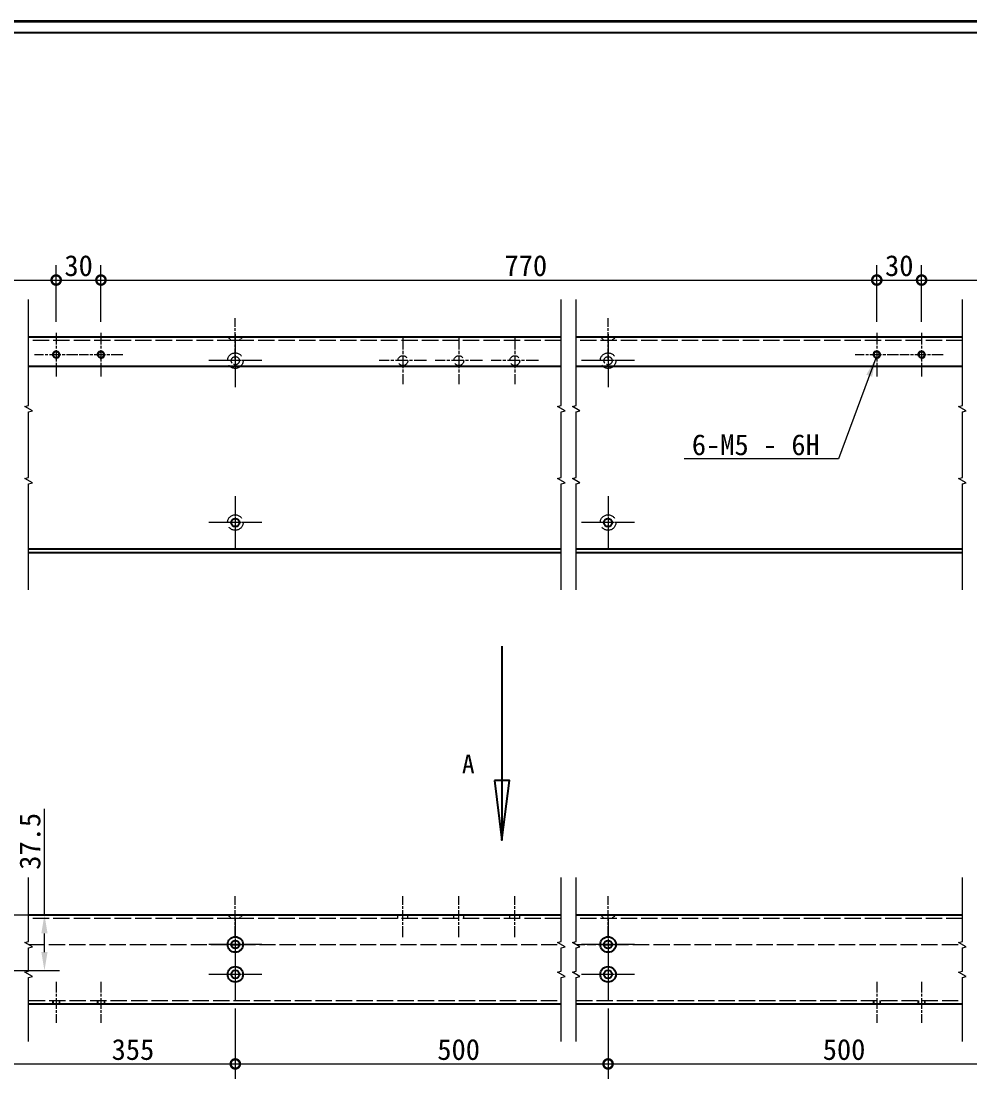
# Model space of a CAD drawing. Header units: millimetres. Extents: x 30 to 2073, y 27 to 1458.
# Drawn here: x 649 to 1284, y 749 to 1458 of the extents above; entities that cross this region are included whole.
import ezdxf

# ---------------------------------------------------------------- set-up
doc = ezdxf.new("R2010")
doc.units = ezdxf.units.MM
doc.header["$LTSCALE"] = 5
doc.linetypes.add('CHAIN', pattern=[0.3543, 0.2362, -0.0295, 0.0591, -0.0295])
doc.linetypes.add('DASHED', pattern=[0.2067, 0.1654, -0.0413])
for name, color, linetype, lineweight, true_color in [('中心标记 (ISO)', 1, 'CHAIN', 18, 0xff0000), ('中心线 (ISO)', 1, 'CHAIN', 18, 0xff0000), ('剖切线 (ISO)', 7, 'CHAIN', 25, 0x008000), ('尺寸 (ISO)', 7, 'Continuous', 18, 0x008000), ('折线 (ISO)', 7, 'Continuous', 18, 0x008000), ('符号 (ISO)', 7, 'Continuous', 18, 0x008000), ('隐藏 (ISO)', 5, 'DASHED', 18, 0x0000ff)]:
    doc.layers.add(name, color=color, linetype=linetype, lineweight=lineweight, true_color=true_color)
for name, color, linetype, lineweight in [('可见 (ISO)', 7, 'Continuous', 25), ('可见窄的 (ISO)', 7, 'Continuous', 18), ('图框 (ISO)', 7, 'Continuous', 35)]:
    doc.layers.add(name, color=color, linetype=linetype, lineweight=lineweight)
doc.styles.add('HZ_33', font='simfang.ttf')
doc.styles.add('文本样式74', font='SimSun.ttf')
doc.styles.add('最新国标', font='simfang.ttf')
doc.dimstyles.new('默认 (GB)', dxfattribs={"dimscale": 5, "dimtxt": 2.8, "dimasz": 2.5, "dimexe": 2, "dimexo": 1.5, "dimgap": 0.5, "dimtad": 1, "dimtoh": 1, "dimdsep": 46, "dimtxsty": '最新国标', "dimcen": 0.09, "dimdle": 10, "dimclrd": 256, "dimclre": 256, "dimclrt": 256, "dimaunit": 1, "dimadec": 3, "dimazin": 2, "dimtfac": 0.535714, "dimtdec": 3, "dimtmove": 0, "dimatfit": 3, "dimfxl": 0, "dimtolj": 1, "dimlwd": -1, "dimlwe": -1, "dimarcsym": 0})
doc.dimstyles.new('默认 (GB)$7', dxfattribs={"dimscale": 5, "dimtxt": 2.8, "dimasz": 2.5, "dimexe": 2, "dimexo": 1.5, "dimgap": 0.5, "dimtad": 1, "dimtoh": 1, "dimdsep": 46, "dimtxsty": '最新国标', "dimcen": 0.09, "dimdle": 10, "dimclrd": 256, "dimclre": 256, "dimclrt": 256, "dimaunit": 1, "dimadec": 3, "dimazin": 2, "dimtfac": 0.535714, "dimtdec": 3, "dimtmove": 0, "dimatfit": 3, "dimfxl": 0, "dimtolj": 1, "dimlwd": -1, "dimlwe": -1, "dimarcsym": 0})

# ---------------------------------------------------------------- blocks, each defined once
blk = doc.blocks.new('图框 最新国标')
at = {"layer": '图框 (ISO)'}
blk.add_line((6, 291.5), (414.5, 291.5), dxfattribs=at)
at = {"layer": '图框 (ISO)', "color": 7, "linetype": 'Continuous', "lineweight": 25}
blk.add_line((18, 290), (413, 290), dxfattribs=at)
blk.add_line((18, 290), (413, 290), dxfattribs=at)
at = {"layer": '图框 (ISO)', "style": '文本样式74'}
blk.add_attdef('零件代号_001', (42.7, 287.25), '', height=2.5, rotation=180, dxfattribs=at)
blk = doc.blocks.new('_DotSmall')
at = {"color": 0, "linetype": 'ByBlock', "const_width": 0.5}
blk.add_lwpolyline([(-0.0625, 0, 1), (0.0625, 0, 1)], format="xyb", close=True, dxfattribs=at)
blk = doc.blocks.new('*D13')
at = {"layer": 'Defpoints', "color": 0, "transparency": 16777216}
for p in [(672.42, 1283.99), (423.66, 1250.79), (672.42, 1248.55)]:
    blk.add_point(p, dxfattribs=at)
at = {"layer": '尺寸 (ISO)', "color": 116, "true_color": 0x00803f, "transparency": 16777216}
for p, q in [((423.66, 1258.29), (423.66, 1293.99)), ((672.42, 1256.05), (672.42, 1293.99)), ((423.66, 1283.99), (672.42, 1283.99))]:
    blk.add_line(p, q, dxfattribs=at)
at = {"layer": '尺寸 (ISO)', "color": 116, "true_color": 0x00803f, "transparency": 16777216, "xscale": 12.5, "yscale": 12.5, "zscale": 12.5, "rotation": 180}
blk.add_blockref('_DotSmall', (423.66, 1283.99), dxfattribs=at)
at = {"layer": '尺寸 (ISO)', "color": 116, "true_color": 0x00803f, "transparency": 16777216, "xscale": 12.5, "yscale": 12.5, "zscale": 12.5}
blk.add_blockref('_DotSmall', (672.42, 1283.99), dxfattribs=at)
at = {"layer": '尺寸 (ISO)', "transparency": 16777216, "insert": (571.35, 1293.57), "char_height": 14, "attachment_point": 5, "style": '最新国标'}
blk.add_mtext('\\A1;420', dxfattribs=at)
blk = doc.blocks.new('*D14')
at = {"layer": 'Defpoints', "color": 0, "transparency": 16777216}
for p in [(702.42, 1283.99), (672.42, 1248.55), (702.42, 1248.55)]:
    blk.add_point(p, dxfattribs=at)
at = {"layer": '尺寸 (ISO)', "color": 116, "true_color": 0x00803f, "transparency": 16777216}
for p, q in [((672.42, 1256.05), (672.42, 1293.99)), ((702.42, 1256.05), (702.42, 1293.99)), ((672.42, 1283.99), (702.42, 1283.99))]:
    blk.add_line(p, q, dxfattribs=at)
at = {"layer": '尺寸 (ISO)', "color": 116, "true_color": 0x00803f, "transparency": 16777216, "xscale": 12.5, "yscale": 12.5, "zscale": 12.5}
blk.add_blockref('_DotSmall', (672.42, 1283.99), dxfattribs=at)
at = {"layer": '尺寸 (ISO)', "color": 116, "true_color": 0x00803f, "transparency": 16777216, "xscale": 12.5, "yscale": 12.5, "zscale": 12.5, "rotation": 180}
blk.add_blockref('_DotSmall', (702.42, 1283.99), dxfattribs=at)
at = {"layer": '尺寸 (ISO)', "transparency": 16777216, "insert": (687.47, 1293.57), "char_height": 14, "attachment_point": 5, "style": '最新国标'}
blk.add_mtext('\\A1;30', dxfattribs=at)
blk = doc.blocks.new('*D15')
at = {"layer": 'Defpoints', "color": 0, "transparency": 16777216}
for p in [(1222.14, 1283.99), (702.42, 1248.55), (1222.14, 1248.55)]:
    blk.add_point(p, dxfattribs=at)
at = {"layer": '尺寸 (ISO)', "color": 116, "true_color": 0x00803f, "transparency": 16777216}
for p, q in [((702.42, 1256.05), (702.42, 1293.99)), ((1222.14, 1256.05), (1222.14, 1293.99)), ((702.42, 1283.99), (1222.14, 1283.99))]:
    blk.add_line(p, q, dxfattribs=at)
at = {"layer": '尺寸 (ISO)', "color": 116, "true_color": 0x00803f, "transparency": 16777216, "xscale": 12.5, "yscale": 12.5, "zscale": 12.5, "rotation": 180}
blk.add_blockref('_DotSmall', (702.42, 1283.99), dxfattribs=at)
at = {"layer": '尺寸 (ISO)', "color": 116, "true_color": 0x00803f, "transparency": 16777216, "xscale": 12.5, "yscale": 12.5, "zscale": 12.5}
blk.add_blockref('_DotSmall', (1222.14, 1283.99), dxfattribs=at)
at = {"layer": '尺寸 (ISO)', "transparency": 16777216, "insert": (987.04, 1293.57), "char_height": 14, "attachment_point": 5, "style": '最新国标'}
blk.add_mtext('\\A1;770', dxfattribs=at)
blk = doc.blocks.new('*D16')
at = {"layer": 'Defpoints', "color": 0, "transparency": 16777216}
for p in [(1252.14, 1283.99), (1222.14, 1248.55), (1252.14, 1248.55)]:
    blk.add_point(p, dxfattribs=at)
at = {"layer": '尺寸 (ISO)', "color": 116, "true_color": 0x00803f, "transparency": 16777216}
for p, q in [((1222.14, 1256.05), (1222.14, 1293.99)), ((1252.14, 1256.05), (1252.14, 1293.99)), ((1222.14, 1283.99), (1252.14, 1283.99))]:
    blk.add_line(p, q, dxfattribs=at)
at = {"layer": '尺寸 (ISO)', "color": 116, "true_color": 0x00803f, "transparency": 16777216, "xscale": 12.5, "yscale": 12.5, "zscale": 12.5}
blk.add_blockref('_DotSmall', (1222.14, 1283.99), dxfattribs=at)
at = {"layer": '尺寸 (ISO)', "color": 116, "true_color": 0x00803f, "transparency": 16777216, "xscale": 12.5, "yscale": 12.5, "zscale": 12.5, "rotation": 180}
blk.add_blockref('_DotSmall', (1252.14, 1283.99), dxfattribs=at)
at = {"layer": '尺寸 (ISO)', "transparency": 16777216, "insert": (1237.19, 1293.57), "char_height": 14, "attachment_point": 5, "style": '最新国标'}
blk.add_mtext('\\A1;30', dxfattribs=at)
blk = doc.blocks.new('*D17')
at = {"layer": 'Defpoints', "color": 0, "transparency": 16777216}
for p in [(1396.47, 1283.99), (1252.14, 1248.55), (1396.47, 1250.79)]:
    blk.add_point(p, dxfattribs=at)
at = {"layer": '尺寸 (ISO)', "color": 116, "true_color": 0x00803f, "transparency": 16777216}
for p, q in [((1252.14, 1256.05), (1252.14, 1293.99)), ((1396.47, 1258.29), (1396.47, 1293.99)), ((1252.14, 1283.99), (1396.47, 1283.99))]:
    blk.add_line(p, q, dxfattribs=at)
at = {"layer": '尺寸 (ISO)', "color": 116, "true_color": 0x00803f, "transparency": 16777216, "xscale": 12.5, "yscale": 12.5, "zscale": 12.5, "rotation": 180}
blk.add_blockref('_DotSmall', (1252.14, 1283.99), dxfattribs=at)
at = {"layer": '尺寸 (ISO)', "color": 116, "true_color": 0x00803f, "transparency": 16777216, "xscale": 12.5, "yscale": 12.5, "zscale": 12.5}
blk.add_blockref('_DotSmall', (1396.47, 1283.99), dxfattribs=at)
at = {"layer": '尺寸 (ISO)', "transparency": 16777216, "insert": (1349.17, 1293.57), "char_height": 14, "attachment_point": 5, "style": '最新国标'}
blk.add_mtext('\\A1;366', dxfattribs=at)
blk = doc.blocks.new('*D28')
at = {"layer": 'Defpoints', "color": 0, "transparency": 16777216}
for p in [(608.66, 805.94), (792.42, 803.44), (792.42, 758.69)]:
    blk.add_point(p, dxfattribs=at)
at = {"layer": '尺寸 (ISO)', "color": 116, "true_color": 0x00803f, "transparency": 16777216}
for p, q in [((608.66, 798.44), (608.66, 748.69)), ((792.42, 795.94), (792.42, 748.69)), ((608.66, 758.69), (792.42, 758.69))]:
    blk.add_line(p, q, dxfattribs=at)
at = {"layer": '尺寸 (ISO)', "color": 116, "true_color": 0x00803f, "transparency": 16777216, "xscale": 12.5, "yscale": 12.5, "zscale": 12.5, "rotation": 180}
blk.add_blockref('_DotSmall', (608.66, 758.69), dxfattribs=at)
at = {"layer": '尺寸 (ISO)', "color": 116, "true_color": 0x00803f, "transparency": 16777216, "xscale": 12.5, "yscale": 12.5, "zscale": 12.5}
blk.add_blockref('_DotSmall', (792.42, 758.69), dxfattribs=at)
at = {"layer": '尺寸 (ISO)', "transparency": 16777216, "insert": (723.85, 768.27), "char_height": 14, "attachment_point": 5, "style": '最新国标'}
blk.add_mtext('\\A1;355', dxfattribs=at)
blk = doc.blocks.new('*D29')
at = {"layer": 'Defpoints', "color": 0, "transparency": 16777216}
for p in [(792.42, 803.44), (1042.14, 803.44), (1042.14, 758.69)]:
    blk.add_point(p, dxfattribs=at)
at = {"layer": '尺寸 (ISO)', "color": 116, "true_color": 0x00803f, "transparency": 16777216}
for p, q in [((792.42, 795.94), (792.42, 748.69)), ((1042.14, 795.94), (1042.14, 748.69)), ((792.42, 758.69), (1042.14, 758.69))]:
    blk.add_line(p, q, dxfattribs=at)
at = {"layer": '尺寸 (ISO)', "color": 116, "true_color": 0x00803f, "transparency": 16777216, "xscale": 12.5, "yscale": 12.5, "zscale": 12.5, "rotation": 180}
blk.add_blockref('_DotSmall', (792.42, 758.69), dxfattribs=at)
at = {"layer": '尺寸 (ISO)', "color": 116, "true_color": 0x00803f, "transparency": 16777216, "xscale": 12.5, "yscale": 12.5, "zscale": 12.5}
blk.add_blockref('_DotSmall', (1042.14, 758.69), dxfattribs=at)
at = {"layer": '尺寸 (ISO)', "transparency": 16777216, "insert": (942.04, 768.27), "char_height": 14, "attachment_point": 5, "style": '最新国标'}
blk.add_mtext('\\A1;500', dxfattribs=at)
blk = doc.blocks.new('*D30')
at = {"layer": 'Defpoints', "color": 0, "transparency": 16777216}
for p in [(1042.14, 803.44), (1320.47, 803.44), (1320.47, 758.69)]:
    blk.add_point(p, dxfattribs=at)
at = {"layer": '尺寸 (ISO)', "color": 116, "true_color": 0x00803f, "transparency": 16777216}
for p, q in [((1042.14, 795.94), (1042.14, 748.69)), ((1320.47, 795.94), (1320.47, 748.69)), ((1042.14, 758.69), (1320.47, 758.69))]:
    blk.add_line(p, q, dxfattribs=at)
at = {"layer": '尺寸 (ISO)', "color": 116, "true_color": 0x00803f, "transparency": 16777216, "xscale": 12.5, "yscale": 12.5, "zscale": 12.5, "rotation": 180}
blk.add_blockref('_DotSmall', (1042.14, 758.69), dxfattribs=at)
at = {"layer": '尺寸 (ISO)', "color": 116, "true_color": 0x00803f, "transparency": 16777216, "xscale": 12.5, "yscale": 12.5, "zscale": 12.5}
blk.add_blockref('_DotSmall', (1320.47, 758.69), dxfattribs=at)
at = {"layer": '尺寸 (ISO)', "transparency": 16777216, "insert": (1200.22, 768.27), "char_height": 14, "attachment_point": 5, "style": '最新国标'}
blk.add_mtext('\\A1;500', dxfattribs=at)
blk = doc.blocks.new('*D34')
at = {"layer": 'Defpoints', "color": 0, "transparency": 16777216}
for p in [(618.66, 858.69), (623.91, 821.19), (664.58, 821.19)]:
    blk.add_point(p, dxfattribs=at)
at = {"layer": '尺寸 (ISO)', "color": 116, "true_color": 0x00803f, "transparency": 16777216}
for p, q in [((664.58, 858.69), (664.58, 929.59)), ((626.16, 858.69), (674.58, 858.69)), ((664.58, 833.69), (664.58, 846.19)), ((631.41, 821.19), (674.58, 821.19))]:
    blk.add_line(p, q, dxfattribs=at)
for points in [[(662.49, 846.19), (666.66, 846.19), (664.58, 858.69)], [(662.49, 833.69), (666.66, 833.69), (664.58, 821.19)]]:
    blk.add_solid(points, dxfattribs=at)
at = {"layer": '尺寸 (ISO)', "transparency": 16777216, "insert": (654.96, 907.85), "char_height": 14, "attachment_point": 5, "rotation": 90, "style": '最新国标'}
blk.add_mtext('\\A1;37.5', dxfattribs=at)
blk = doc.blocks.new('二维转换剖视图0')
at = {"layer": '剖切线 (ISO)', "linetype": 'Continuous'}
for p, q in [((194.2, 207.74), (194.2, 189.74)), ((193.2, 189.74), (194.2, 181.74)), ((195.2, 189.74), (193.2, 189.74)), ((194.2, 189.74), (194.2, 181.74)), ((194.2, 181.74), (195.2, 189.74))]:
    blk.add_line(p, q, dxfattribs=at)
at = {"layer": '剖切线 (ISO)', "linetype": 'Continuous', "flags": 128}
blk.add_lwpolyline([(193.2, 189.74), (194.2, 181.74), (195.2, 189.74), (193.2, 189.74)], dxfattribs=at)
at = {"layer": '剖切线 (ISO)'}
blk.add_solid([(193.2, 189.74), (194.2, 181.74), (195.2, 189.74), (193.2, 189.74)], dxfattribs=at)
at = {"layer": '剖切线 (ISO)', "insert": (188.85, 190.68), "char_height": 2.5, "attachment_point": 7, "style": 'HZ_33'}
blk.add_mtext('A', dxfattribs=at)

msp = doc.modelspace()

# ---------------------------------------------------------------- linework, layer by layer
at = {"layer": '中心标记 (ISO)', "ltscale": 6.474683}
for p, q in [((672.4192, 1248.5532), (672.4192, 1219.4192)), ((702.4192, 1248.5532), (702.4192, 1219.4192)), ((1222.135, 1248.5532), (1222.135, 1219.4192)), ((1252.135, 1248.5532), (1252.135, 1219.4192)), ((686.9862, 1233.9862), (657.8522, 1233.9862)), ((716.9862, 1233.9862), (687.8522, 1233.9862)), ((1236.702, 1233.9862), (1207.568, 1233.9862)), ((1266.702, 1233.9862), (1237.568, 1233.9862))]:
    msp.add_line(p, q, dxfattribs=at)
at = {"layer": '中心标记 (ISO)', "ltscale": 7.867249}
for p, q in [((792.4192, 1247.6862), (792.4192, 1212.2862)), ((1042.135, 1247.6862), (1042.135, 1212.2862)), ((810.1192, 1229.9862), (774.7192, 1229.9862)), ((1059.835, 1229.9862), (1024.435, 1229.9862)), ((792.4192, 1139.1862), (792.4192, 1103.7862)), ((1042.135, 1139.1862), (1042.135, 1103.7862)), ((810.1192, 1121.4862), (774.7192, 1121.4862)), ((1059.835, 1121.4862), (1024.435, 1121.4862)), ((792.4192, 856.3893), (792.4192, 820.9893)), ((1042.135, 856.3893), (1042.135, 820.9893)), ((810.1192, 838.6893), (774.7192, 838.6893)), ((1059.835, 838.6893), (1024.435, 838.6893)), ((792.4192, 836.3893), (792.4192, 800.9893)), ((1042.135, 836.3893), (1042.135, 800.9893)), ((810.1192, 818.6893), (774.7192, 818.6893)), ((1059.835, 818.6893), (1024.435, 818.6893))]:
    msp.add_line(p, q, dxfattribs=at)
at = {"layer": '中心标记 (ISO)', "ltscale": 6.778265}
for p, q in [((792.4192, 1245.2362), (792.4192, 1214.7362)), ((1042.135, 1245.2362), (1042.135, 1214.7362)), ((807.6692, 1229.9862), (777.1692, 1229.9862)), ((1057.385, 1229.9862), (1026.885, 1229.9862)), ((792.4192, 1136.7362), (792.4192, 1106.2362)), ((1042.135, 1136.7362), (1042.135, 1106.2362)), ((807.6692, 1121.4862), (777.1692, 1121.4862)), ((1057.385, 1121.4862), (1026.885, 1121.4862)), ((792.4192, 853.9393), (792.4192, 823.4393)), ((1042.135, 853.9393), (1042.135, 823.4393)), ((807.6692, 838.6893), (777.1692, 838.6893)), ((1057.385, 838.6893), (1026.885, 838.6893)), ((792.4192, 833.9393), (792.4192, 803.4393)), ((1042.135, 833.9393), (1042.135, 803.4393)), ((807.6692, 818.6893), (777.1692, 818.6893)), ((1057.385, 818.6893), (1026.885, 818.6893))]:
    msp.add_line(p, q, dxfattribs=at)
at = {"layer": '中心标记 (ISO)', "ltscale": 7.022731}
for p, q in [((904.6692, 1245.7862), (904.6692, 1214.1862)), ((942.1692, 1245.7862), (942.1692, 1214.1862)), ((979.6692, 1245.7862), (979.6692, 1214.1862)), ((920.4692, 1229.9862), (888.8692, 1229.9862)), ((957.9692, 1229.9862), (926.3692, 1229.9862)), ((995.4692, 1229.9862), (963.8692, 1229.9862))]:
    msp.add_line(p, q, dxfattribs=at)
at = {"layer": '中心线 (ISO)', "ltscale": 6.111541}
for p, q in [((792.4192, 1230.9862), (792.4192, 1258.4862)), ((1042.135, 1230.9862), (1042.135, 1258.4862)), ((792.4192, 843.6893), (792.4192, 871.1893)), ((904.6692, 843.6893), (904.6692, 871.1893)), ((942.1692, 843.6893), (942.1692, 871.1893)), ((979.6692, 843.6893), (979.6692, 871.1893)), ((1042.135, 843.6893), (1042.135, 871.1893)), ((672.4192, 813.6893), (672.4192, 786.1893)), ((702.4192, 813.6893), (702.4192, 786.1893)), ((1222.135, 813.6893), (1222.135, 786.1893)), ((1252.135, 813.6893), (1252.135, 786.1893))]:
    msp.add_line(p, q, dxfattribs=at)
at = {"layer": '可见 (ISO)'}
for p, q in [((653.9779, 1245.9862), (1010.7865, 1245.9862)), ((1020.7865, 1245.9862), (1279.4776, 1245.9862)), ((1010.7865, 1225.9862), (653.9779, 1225.9862)), ((1279.4776, 1225.9862), (1020.7865, 1225.9862)), ((653.9779, 1103.9862), (1010.7865, 1103.9862)), ((653.9779, 1101.4862), (1010.7865, 1101.4862)), ((1020.7865, 1103.9862), (1279.4776, 1103.9862)), ((1020.7865, 1101.4862), (1279.4776, 1101.4862)), ((653.9779, 858.6893), (1010.7865, 858.6893)), ((1020.7865, 858.6893), (1279.4776, 858.6893)), ((789.6692, 838.6893), (795.1692, 838.6893)), ((1039.385, 838.6893), (1044.885, 838.6893)), ((1010.7865, 798.6893), (653.9779, 798.6893)), ((1279.4776, 798.6893), (1020.7865, 798.6893))]:
    msp.add_line(p, q, dxfattribs=at)
for centre, radius in [((672.4192, 1233.9862), 2.067), ((702.4192, 1233.9862), 2.067), ((1222.135, 1233.9862), 2.067), ((1252.135, 1233.9862), 2.067), ((792.4192, 1121.4862), 2.75), ((1042.135, 1121.4862), 2.75), ((792.4192, 838.6893), 5.2), ((1042.135, 838.6893), 5.2), ((792.4192, 838.6893), 2.75), ((1042.135, 838.6893), 2.75), ((792.4192, 818.6893), 5.2), ((1042.135, 818.6893), 5.2), ((792.4192, 818.6893), 2.75), ((1042.135, 818.6893), 2.75)]:
    msp.add_circle(centre, radius, dxfattribs=at)
at = {"layer": '可见窄的 (ISO)'}
for centre in [(672.4192, 1233.9862), (702.4192, 1233.9862), (1222.135, 1233.9862), (1252.135, 1233.9862)]:
    msp.add_arc(centre, 2.5, 260, 170, dxfattribs=at)
at = {"layer": '折线 (ISO)', "flags": 128}
for points in [[(653.9778, 1076.4862), (653.9778, 1147.5396), (656.4778, 1148.2095), (651.4778, 1151.0963), (653.9778, 1151.7661), (653.9778, 1195.7063), (656.4778, 1196.3762), (651.4778, 1199.2629), (653.9778, 1199.9328), (653.9778, 1270.9862)], [(1010.7865, 1076.4862), (1010.7865, 1147.5396), (1013.2865, 1148.2095), (1008.2865, 1151.0963), (1010.7865, 1151.7661), (1010.7865, 1195.7063), (1013.2865, 1196.3762), (1008.2865, 1199.2629), (1010.7865, 1199.9328), (1010.7865, 1270.9862)], [(1020.7865, 1076.4862), (1020.7865, 1147.5396), (1023.2865, 1148.2095), (1018.2865, 1151.0963), (1020.7865, 1151.7661), (1020.7865, 1195.7063), (1023.2865, 1196.3762), (1018.2865, 1199.2629), (1020.7865, 1199.9328), (1020.7865, 1270.9862)], [(1279.4776, 1076.4862), (1279.4776, 1147.5396), (1281.9776, 1148.2095), (1276.9776, 1151.0963), (1279.4776, 1151.7661), (1279.4776, 1195.7063), (1281.9776, 1196.3762), (1276.9776, 1199.2629), (1279.4776, 1199.9328), (1279.4776, 1270.9862)], [(653.9778, 773.6893), (653.9778, 816.576), (656.4778, 817.2459), (651.4778, 820.1327), (653.9778, 820.8025), (653.9778, 836.576), (656.4778, 837.2459), (651.4778, 840.1327), (653.9778, 840.8025), (653.9778, 883.6893)], [(1010.7865, 773.6893), (1010.7865, 816.576), (1013.2865, 817.2459), (1008.2865, 820.1327), (1010.7865, 820.8025), (1010.7865, 836.576), (1013.2865, 837.2459), (1008.2865, 840.1327), (1010.7865, 840.8025), (1010.7865, 883.6893)], [(1020.7865, 773.6893), (1020.7865, 816.576), (1023.2865, 817.2459), (1018.2865, 820.1327), (1020.7865, 820.8025), (1020.7865, 836.576), (1023.2865, 837.2459), (1018.2865, 840.1327), (1020.7865, 840.8025), (1020.7865, 883.6893)], [(1279.4776, 773.6893), (1279.4776, 816.576), (1281.9776, 817.2459), (1276.9776, 820.1327), (1279.4776, 820.8025), (1279.4776, 836.576), (1281.9776, 837.2459), (1276.9776, 840.1327), (1279.4776, 840.8025), (1279.4776, 883.6893)]]:
    msp.add_lwpolyline(points, dxfattribs=at)
at = {"layer": '隐藏 (ISO)', "ltscale": 13.278578}
for p, q in [((1010.7865, 1243.4862), (653.9779, 1243.4862)), ((1010.7865, 856.1893), (653.9779, 856.1893)), ((653.9779, 801.1893), (1010.7865, 801.1893))]:
    msp.add_line(p, q, dxfattribs=at)
at = {"layer": '隐藏 (ISO)', "ltscale": 1.319787}
for p, q in [((789.6692, 1243.5362), (787.2192, 1245.9862)), ((795.1692, 1243.5362), (797.6192, 1245.9862)), ((1039.385, 1243.5362), (1036.935, 1245.9862)), ((1044.885, 1243.5362), (1047.335, 1245.9862)), ((789.6692, 856.2393), (787.2192, 858.6893)), ((795.1692, 856.2393), (797.6192, 858.6893)), ((1039.385, 856.2393), (1036.935, 858.6893)), ((1044.885, 856.2393), (1047.335, 858.6893))]:
    msp.add_line(p, q, dxfattribs=at)
at = {"layer": '隐藏 (ISO)', "ltscale": 0.018947}
for p, q in [((789.6692, 1243.4862), (789.6692, 1243.5362)), ((795.1692, 1243.4862), (795.1692, 1243.5362)), ((1039.385, 1243.4862), (1039.385, 1243.5362)), ((1044.885, 1243.4862), (1044.885, 1243.5362)), ((789.6692, 856.1893), (789.6692, 856.2393)), ((795.1692, 856.1893), (795.1692, 856.2393)), ((1039.385, 856.1893), (1039.385, 856.2393)), ((1044.885, 856.1893), (1044.885, 856.2393))]:
    msp.add_line(p, q, dxfattribs=at)
at = {"layer": '隐藏 (ISO)', "ltscale": 3.290979}
for p, q in [((795.1692, 1243.5362), (789.6692, 1243.5362)), ((1044.885, 1243.5362), (1039.385, 1243.5362)), ((795.1692, 856.2393), (789.6692, 856.2393)), ((1044.885, 856.2393), (1039.385, 856.2393))]:
    msp.add_line(p, q, dxfattribs=at)
at = {"layer": '隐藏 (ISO)', "ltscale": 13.173991}
for p, q in [((1279.4776, 1243.4862), (1020.7865, 1243.4862)), ((1279.4776, 856.1893), (1020.7865, 856.1893)), ((1020.7865, 801.1893), (1279.4776, 801.1893))]:
    msp.add_line(p, q, dxfattribs=at)
at = {"layer": '隐藏 (ISO)', "ltscale": 0.952248}
for p, q in [((901.3692, 856.1893), (901.3692, 858.6893)), ((907.9692, 856.1893), (907.9692, 858.6893)), ((938.8692, 856.1893), (938.8692, 858.6893)), ((945.4692, 856.1893), (945.4692, 858.6893)), ((976.3692, 856.1893), (976.3692, 858.6893)), ((982.9692, 856.1893), (982.9692, 858.6893)), ((669.9192, 801.1893), (669.9192, 798.6893)), ((670.3522, 801.1893), (670.3522, 798.6893)), ((674.4862, 801.1893), (674.4862, 798.6893)), ((674.9192, 798.6893), (674.9192, 801.1893)), ((699.9192, 801.1893), (699.9192, 798.6893)), ((700.3522, 801.1893), (700.3522, 798.6893)), ((704.4862, 801.1893), (704.4862, 798.6893)), ((704.9192, 798.6893), (704.9192, 801.1893)), ((1219.635, 801.1893), (1219.635, 798.6893)), ((1220.068, 801.1893), (1220.068, 798.6893)), ((1224.202, 801.1893), (1224.202, 798.6893)), ((1224.635, 798.6893), (1224.635, 801.1893)), ((1249.635, 801.1893), (1249.635, 798.6893)), ((1250.068, 801.1893), (1250.068, 798.6893)), ((1254.202, 801.1893), (1254.202, 798.6893)), ((1254.635, 798.6893), (1254.635, 801.1893))]:
    msp.add_line(p, q, dxfattribs=at)
at = {"layer": '隐藏 (ISO)', "ltscale": 13.129304}
msp.add_line((653.9779, 838.6893), (789.6692, 838.6893), dxfattribs=at)
at = {"layer": '隐藏 (ISO)', "ltscale": 13.039266}
msp.add_line((795.1692, 838.6893), (1010.7865, 838.6893), dxfattribs=at)
at = {"layer": '隐藏 (ISO)', "ltscale": 7.084798}
msp.add_line((1020.7865, 838.6893), (1039.385, 838.6893), dxfattribs=at)
at = {"layer": '隐藏 (ISO)', "ltscale": 13.352262}
msp.add_line((1044.885, 838.6893), (1279.4776, 838.6893), dxfattribs=at)
at = {"layer": '隐藏 (ISO)', "ltscale": 15.806755}
for centre in [(792.4192, 1229.9862), (1042.135, 1229.9862), (792.4192, 1121.4862), (1042.135, 1121.4862)]:
    msp.add_circle(centre, 5.2, dxfattribs=at)
at = {"layer": '隐藏 (ISO)', "ltscale": 6.582059}
for centre in [(792.4192, 1229.9862), (1042.135, 1229.9862)]:
    msp.add_circle(centre, 2.75, dxfattribs=at)
at = {"layer": '隐藏 (ISO)', "ltscale": 10.03121}
for centre in [(904.6692, 1229.9862), (942.1692, 1229.9862), (979.6692, 1229.9862)]:
    msp.add_circle(centre, 3.3, dxfattribs=at)

# ---------------------------------------------------------------- block references
at = {"xscale": 5, "yscale": 5, "zscale": 5}
msp.add_blockref('图框 最新国标', (0, 0), dxfattribs=at)
at = {"layer": '剖切线 (ISO)', "xscale": 5, "yscale": 5, "zscale": 5}
msp.add_blockref('二维转换剖视图0', (0, 0), dxfattribs=at)

# ---------------------------------------------------------------- texts
at = {"layer": '符号 (ISO)', "insert": (1183.9619, 1166.4402), "char_height": 14, "width": 95.258949, "attachment_point": 9, "line_spacing_factor": 0.49, "style": '最新国标'}
msp.add_mtext('6-M5 - 6H', dxfattribs=at)

# ---------------------------------------------------------------- dimensions: what is measured, and where the dimension line sits
at = {"layer": '尺寸 (ISO)', "color": 116, "true_color": 0x00803f}
for base, p1, p2, text, override, picture, middle in [((672.4192, 1283.9862), (423.6642, 1250.7862), (672.4192, 1248.5532), '420', {"dimgap": 0.5, "dimtoh": 0, "dimdec": 2, "dimlfac": 1.688408, "dimblk1": 'DotSmall', "dimblk2": 'DotSmall', "dimsah": 1, "dimdle": 0, "dimtol": 0, "dimlim": 0, "dimtp": 0, "dimtm": 0, "dimtdec": 3, "dimtofl": 0, "dimatfit": 1}, '*D13', (571.3525, 1283.9862)), ((1222.135, 1283.9862), (702.4192, 1248.5532), (1222.135, 1248.5532), '770', {"dimgap": 0.5, "dimtoh": 0, "dimdec": 2, "dimlfac": 1.481579, "dimblk1": 'DotSmall', "dimblk2": 'DotSmall', "dimsah": 1, "dimdle": 0, "dimtol": 0, "dimlim": 0, "dimtp": 0, "dimtm": 0, "dimtdec": 3, "dimtofl": 0, "dimatfit": 1}, '*D15', (987.0432, 1283.9862)), ((1396.4684, 1283.9862), (1252.135, 1248.5532), (1396.4684, 1250.7862), '366', {"dimgap": 0.5, "dimtoh": 0, "dimdec": 2, "dimlfac": 2.535795, "dimblk1": 'DotSmall', "dimblk2": 'DotSmall', "dimsah": 1, "dimdle": 0, "dimtol": 0, "dimlim": 0, "dimtp": 0, "dimtm": 0, "dimtdec": 3, "dimtofl": 0, "dimatfit": 1}, '*D17', (1349.1715, 1283.9862)), ((792.4192, 758.6893), (608.6642, 805.9393), (792.4192, 803.4393), '355', {"dimgap": 0.5, "dimtoh": 0, "dimdec": 2, "dimlfac": 1.93192, "dimblk1": 'DotSmall', "dimblk2": 'DotSmall', "dimsah": 1, "dimdle": 0, "dimtol": 0, "dimlim": 0, "dimtp": 0, "dimtm": 0, "dimtdec": 3, "dimtofl": 0, "dimatfit": 1}, '*D28', (723.8525, 758.6893)), ((1042.135, 758.6893), (792.4192, 803.4393), (1042.135, 803.4393), '500', {"dimgap": 0.5, "dimtoh": 0, "dimdec": 2, "dimlfac": 2.002276, "dimblk1": 'DotSmall', "dimblk2": 'DotSmall', "dimsah": 1, "dimdle": 0, "dimtol": 0, "dimlim": 0, "dimtp": 0, "dimtm": 0, "dimtdec": 3, "dimtofl": 0, "dimatfit": 1}, '*D29', (942.0432, 758.6893)), ((1320.4684, 758.6893), (1042.135, 803.4393), (1320.4684, 803.4393), '500', {"dimgap": 0.5, "dimtoh": 0, "dimdec": 2, "dimlfac": 1.796407, "dimblk1": 'DotSmall', "dimblk2": 'DotSmall', "dimsah": 1, "dimdle": 0, "dimtol": 0, "dimlim": 0, "dimtp": 0, "dimtm": 0, "dimtdec": 3, "dimtofl": 0, "dimatfit": 1}, '*D30', (1200.2177, 758.6893))]:
    dim = msp.add_linear_dim(base=base, p1=p1, p2=p2, angle=180, text=text, dimstyle='默认 (GB)', override=override, dxfattribs=at)
    dim.commit()
    dim.dimension.update_dxf_attribs({"geometry": picture, "text_midpoint": middle, "dimtype": 160})
for base, p1, p2, angle, override, picture, middle in [((702.4192, 1283.9862), (672.4192, 1248.5532), (702.4192, 1248.5532), 180, {"dimgap": 0.5, "dimtoh": 0, "dimdec": 2, "dimblk1": 'DotSmall', "dimblk2": 'DotSmall', "dimsah": 1, "dimdle": 0, "dimtol": 0, "dimlim": 0, "dimtp": 0, "dimtm": 0, "dimtdec": 3, "dimtofl": 0}, '*D14', (687.4692, 1283.9862)), ((1252.135, 1283.9862), (1222.135, 1248.5532), (1252.135, 1248.5532), 180, {"dimgap": 0.5, "dimtoh": 0, "dimdec": 2, "dimblk1": 'DotSmall', "dimblk2": 'DotSmall', "dimsah": 1, "dimdle": 0, "dimtol": 0, "dimlim": 0, "dimtp": 0, "dimtm": 0, "dimtdec": 3, "dimtofl": 0}, '*D16', (1237.185, 1283.9862)), ((664.576, 821.1893), (618.6642, 858.6893), (623.9142, 821.1893), 270, {"dimgap": 0.5, "dimtoh": 0, "dimdec": 2, "dimtol": 0, "dimlim": 0, "dimtp": 0, "dimtm": 0, "dimtdec": 3, "dimtofl": 0, "dimatfit": 2}, '*D34', (664.576, 907.8477))]:
    dim = msp.add_linear_dim(base=base, p1=p1, p2=p2, angle=angle, dimstyle='默认 (GB)', override=override, dxfattribs=at)
    dim.commit()
    dim.dimension.update_dxf_attribs({"geometry": picture, "text_midpoint": middle, "dimtype": 160})

# ---------------------------------------------------------------- leaders
at = {"layer": '符号 (ISO)', "annotation_type": 0, "has_hookline": 1, "hookline_direction": 1, "text_width": 90.8}
msp.add_leader([(1221.4273, 1231.5885), (1196.4619, 1164.1069), (1183.9619, 1164.1069)], dimstyle='默认 (GB)$7', override={"dimgap": 0, "dimtad": 1}, dxfattribs=at)

doc.saveas('drawing.dxf')
